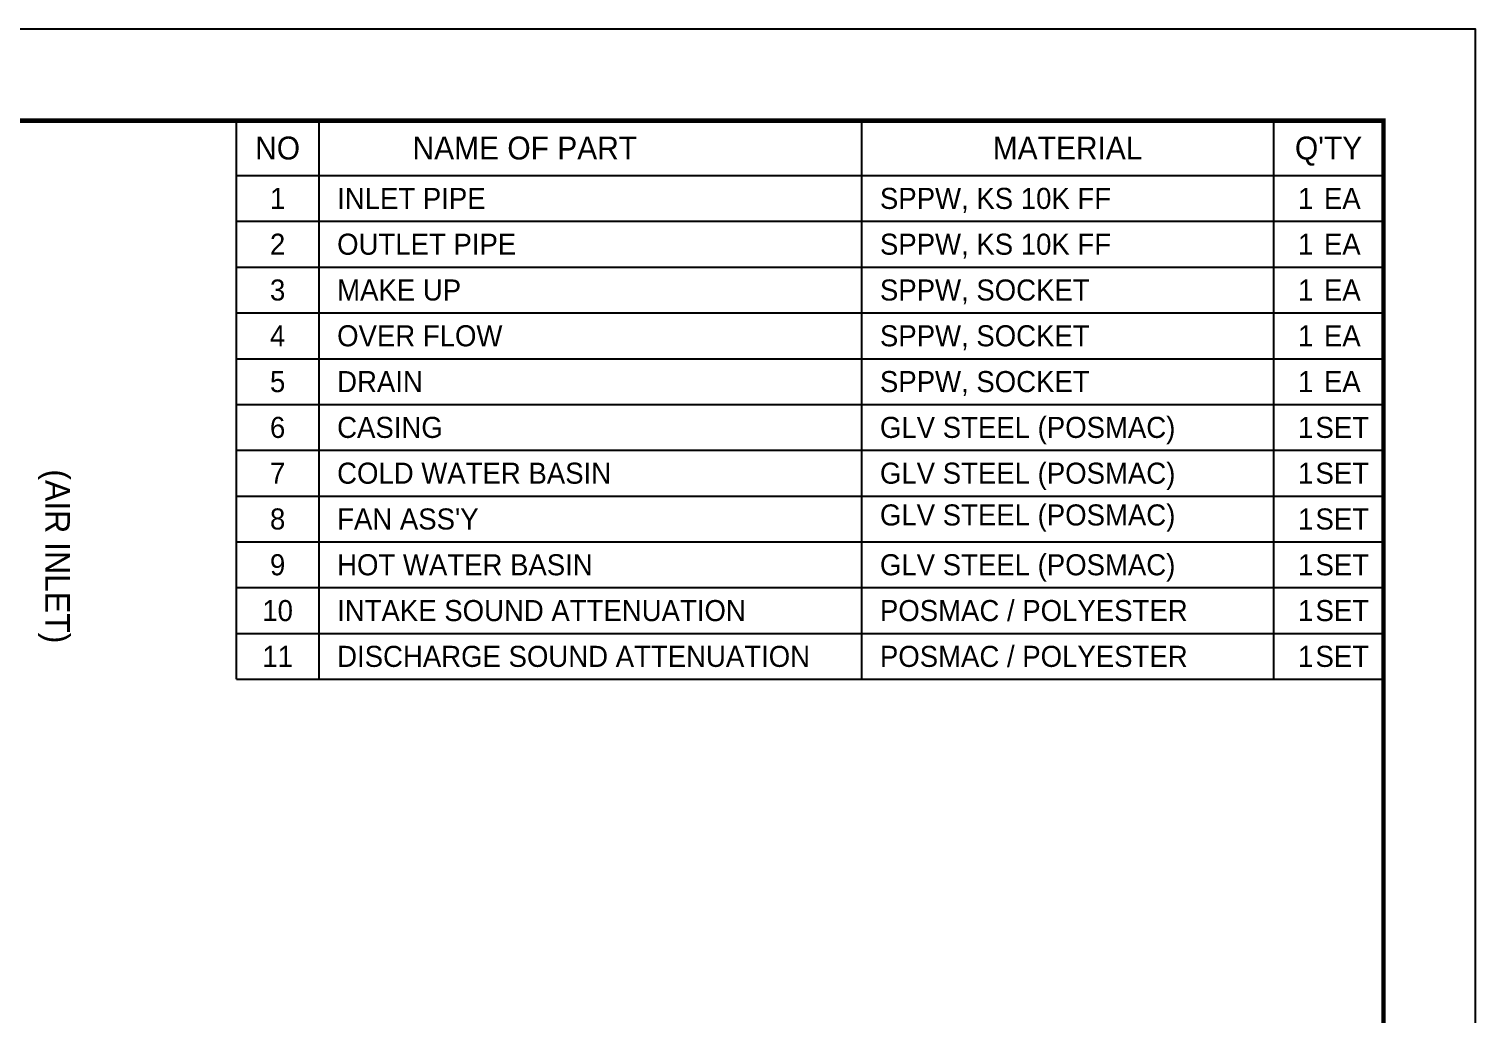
# Model space of a CAD drawing. Header units: millimetres. Extents: x -17070 to 48118, y -291348 to 33238.
# Drawn here: x 37061 to 48118, y 25710 to 33238 of the extents above; entities that cross this region are included whole.
import ezdxf
from ezdxf.enums import TextEntityAlignment as Align

# ---------------------------------------------------------------- set-up
doc = ezdxf.new("R2010")
doc.units = ezdxf.units.MM
for name, color, linetype in [('냉각탑_box', 1, 'Continuous'), ('냉각탑_form', 1, 'Continuous'), ('냉각탑_text', 3, 'Continuous')]:
    doc.layers.add(name, color=color, linetype=linetype)
doc.styles.add('돋움', font='Dotum.ttf')

msp = doc.modelspace()

# ---------------------------------------------------------------- linework, layer by layer
at = {"layer": 'Defpoints'}
msp.add_lwpolyline([(18710.4, 33238.5), (48117.6, 33238.5), (48117.6, 12443.4), (18710.4, 12443.4)], close=True, dxfattribs=at)
at = {"layer": '냉각탑_box'}
for p, q in [((38647.4, 28268.3), (38647.4, 32538.3)), ((38647.4, 32538.3), (47417.4, 32538.3)), ((39277.4, 32538.3), (39277.4, 28268.3)), ((43427.4, 32538.3), (43427.4, 28268.3)), ((46577.4, 32538.3), (46577.4, 28268.3)), ((47417.4, 32538.3), (47417.4, 28968.3)), ((38647.4, 32118.3), (47417.4, 32118.3)), ((38647.4, 31768.3), (47417.4, 31768.3)), ((38647.4, 31418.3), (47417.4, 31418.3)), ((38647.4, 31068.3), (47417.4, 31068.3)), ((38647.4, 30718.3), (47417.4, 30718.3)), ((38647.4, 30368.3), (47417.4, 30368.3)), ((38647.4, 30018.3), (47417.4, 30018.3)), ((38647.4, 29668.3), (47417.4, 29668.3)), ((38647.4, 29318.3), (47417.4, 29318.3)), ((47417.4, 28968.3), (38647.4, 28968.3)), ((38647.4, 28618.3), (47417.4, 28618.3)), ((38647.4, 28268.3), (47417.4, 28268.3))]:
    msp.add_line(p, q, dxfattribs=at)
at = {"layer": '냉각탑_form', "const_width": 35}
msp.add_lwpolyline([(19410.6, 32538.3), (19410.6, 13143.6), (47417.4, 13143.6), (47417.4, 32538.3)], close=True, dxfattribs=at)

# ---------------------------------------------------------------- texts
at = {"layer": '냉각탑_text', "style": '돋움'}
for s, height, p in [('NO', 175, (38962.4, 32328.3)), ('NAME OF PART', 175, (40852.4, 32328.3)), ('MATERIAL', 175, (45002.4, 32328.3)), ("Q'TY", 175, (46997.4, 32328.3)), ('1', 161, (38962.4, 31943.3)), ('1', 161, (46822.4, 31943.3)), ('EA', 161, (47102.4, 31943.3)), ('2', 161, (38962.4, 31593.3)), ('1', 161, (46822.4, 31593.3)), ('EA', 161, (47102.4, 31593.3)), ('3', 161, (38962.4, 31243.3)), ('1', 161, (46822.4, 31243.3)), ('EA', 161, (47102.4, 31243.3)), ('4', 161, (38962.4, 30893.3)), ('1', 161, (46822.4, 30893.3)), ('EA', 161, (47102.4, 30893.3)), ('5', 161, (38962.4, 30543.3)), ('1', 161, (46822.4, 30543.3)), ('EA', 161, (47102.4, 30543.3)), ('6', 161, (38962.4, 30193.3)), ('1', 161, (46822.4, 30193.3)), ('SET', 161, (47102.4, 30193.3)), ('7', 161, (38962.4, 29843.3)), ('1', 161, (46822.4, 29843.3)), ('SET', 161, (47102.4, 29843.3)), ('8', 161, (38962.4, 29493.3)), ('1', 161, (46822.4, 29493.3)), ('SET', 161, (47102.4, 29493.3)), ('9', 161, (38962.4, 29143.3)), ('1', 161, (46822.4, 29143.3)), ('SET', 161, (47102.4, 29143.3)), ('10', 161, (38962.4, 28793.3)), ('1', 161, (46822.4, 28793.3)), ('SET', 161, (47102.4, 28793.3)), ('SET', 161, (47102.4, 28443.3)), ('11', 161, (38962.4, 28443.3)), ('1', 161, (46822.4, 28443.3))]:
    msp.add_text(s, height=height, dxfattribs=at).set_placement(p, align=Align.MIDDLE_CENTER)
for s, p in [('INLET PIPE', (39417.4, 31943.3)), ('SPPW, KS 10K FF', (43567.4, 31943.3)), ('OUTLET PIPE', (39417.4, 31593.3)), ('SPPW, KS 10K FF', (43567.4, 31593.3)), ('MAKE UP', (39417.4, 31243.3)), ('SPPW, SOCKET', (43567.4, 31243.3)), ('OVER FLOW', (39417.4, 30893.3)), ('SPPW, SOCKET', (43567.4, 30893.3)), ('DRAIN', (39417.4, 30543.3)), ('SPPW, SOCKET', (43567.4, 30543.3)), ('CASING', (39417.4, 30193.3)), ('GLV STEEL (POSMAC)', (43567.4, 30193.3)), ('COLD WATER BASIN', (39417.4, 29843.3)), ('GLV STEEL (POSMAC)', (43567.4, 29843.3)), ("FAN ASS'Y", (39417.4, 29493.3)), ('GLV STEEL (POSMAC)', (43567.4, 29524.1)), ('HOT WATER BASIN', (39417.4, 29143.3)), ('GLV STEEL (POSMAC)', (43567.4, 29143.3)), ('INTAKE SOUND ATTENUATION', (39417.4, 28793.3)), ('POSMAC / POLYESTER', (43567.4, 28793.3)), ('DISCHARGE SOUND ATTENUATION', (39417.4, 28443.3)), ('POSMAC / POLYESTER', (43567.4, 28443.3))]:
    msp.add_text(s, height=161, dxfattribs=at).set_placement(p, align=Align.MIDDLE_LEFT)
msp.add_text('(AIR INLET)', height=186.667, rotation=270, dxfattribs=at).set_placement((37280.5, 29207.6), align=Align.MIDDLE_CENTER)

doc.saveas('drawing.dxf')
